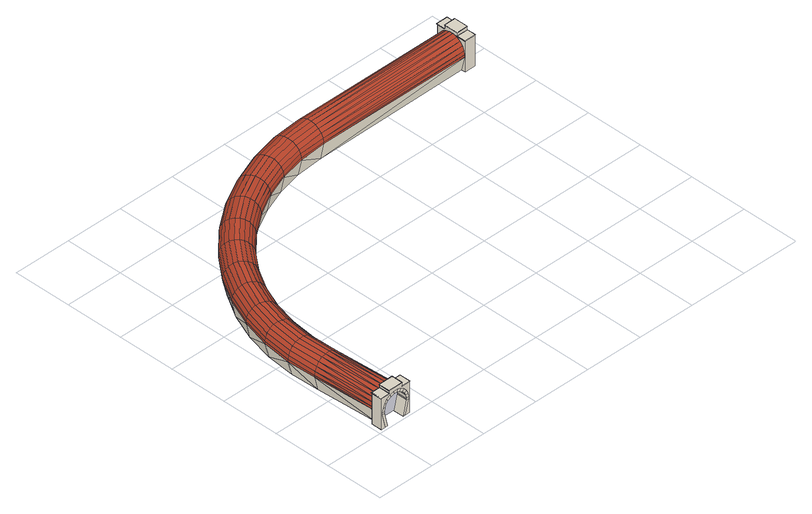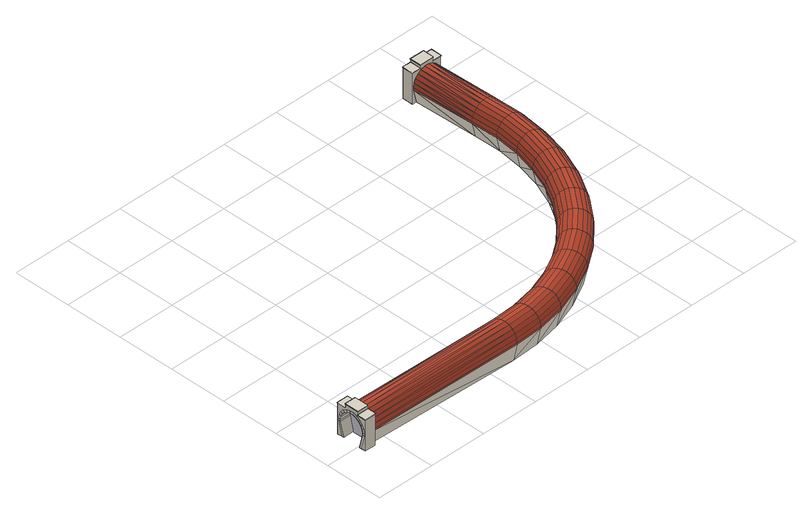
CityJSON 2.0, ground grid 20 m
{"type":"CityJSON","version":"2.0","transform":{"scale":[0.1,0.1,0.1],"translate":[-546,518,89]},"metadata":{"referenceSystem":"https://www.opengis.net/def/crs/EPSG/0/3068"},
"CityObjects":{
"tunnel1":{"type":"Tunnel","attributes":{"name":"Tunnel KIT/KHH-3"},"children":["tunnel1-1","tunnel1-2"],"geometry":[{"type":"MultiSurface","lod":"3","boundaries":[[[0,1,2]],[[2,3,0]],[[4,5,6]],[[6,7,4]],[[8,9,10,11]],[[7,8,11,4]],[[9,12,13,10]],[[12,14,15,13]],[[14,16,17,15]],[[16,18,19,17]],[[18,20,21,19]],[[20,22,23,21]],[[22,24,25,23]],[[24,26,27,25]],[[26,28,29,27]],[[28,2,1,29]],[[0,30,31]],[[31,1,0]],[[5,4,32]],[[32,4,33]],[[34,11,10]],[[11,34,35]],[[35,4,11]],[[4,35,33]],[[36,10,13]],[[10,36,34]],[[37,13,15]],[[13,37,36]],[[38,15,17]],[[15,38,37]],[[39,17,19]],[[17,39,38]],[[40,19,21]],[[19,40,39]],[[41,21,23]],[[21,41,40]],[[42,23,25]],[[23,42,41]],[[43,25,27]],[[25,43,42]],[[44,27,29]],[[27,44,43]],[[44,1,31]],[[1,44,29]],[[35,34,45,46]],[[46,45,47,48]],[[48,47,49,50]],[[50,49,51,52]],[[52,51,53,54]],[[54,53,55,56]],[[56,55,57,58]],[[58,57,59,60]],[[60,59,61,62]],[[62,61,63,64]],[[64,63,65,66]],[[66,65,67,68]],[[68,67,69,70]],[[34,36,71,45]],[[45,71,72,47]],[[47,72,73,49]],[[49,73,74,51]],[[51,74,75,53]],[[53,75,76,55]],[[55,76,77,57]],[[57,77,78,59]],[[59,78,79,61]],[[61,79,80,63]],[[63,80,81,65]],[[65,81,82,67]],[[67,82,83,69]],[[36,37,84,71]],[[71,84,85,72]],[[72,85,86,73]],[[73,86,87,74]],[[74,87,88,75]],[[75,88,89,76]],[[76,89,90,77]],[[77,90,91,78]],[[78,91,92,79]],[[79,92,93,80]],[[80,93,94,81]],[[81,94,95,82]],[[82,95,96,83]],[[37,38,97,84]],[[84,97,98,85]],[[85,98,99,86]],[[86,99,100,87]],[[87,100,101,88]],[[88,101,102,89]],[[89,102,103,90]],[[90,103,104,91]],[[91,104,105,92]],[[92,105,106,93]],[[93,106,107,94]],[[94,107,108,95]],[[95,108,109,96]],[[38,39,110,97]],[[97,110,111,98]],[[98,111,112,99]],[[99,112,113,100]],[[100,113,114,101]],[[101,114,115,102]],[[102,115,116,103]],[[103,116,117,104]],[[104,117,118,105]],[[105,118,119,106]],[[106,119,120,107]],[[107,120,121,108]],[[108,121,122,109]],[[39,40,123,110]],[[110,123,124,111]],[[111,124,125,112]],[[112,125,126,113]],[[113,126,127,114]],[[114,127,128,115]],[[115,128,129,116]],[[116,129,130,117]],[[117,130,131,118]],[[118,131,132,119]],[[119,132,133,120]],[[120,133,134,121]],[[121,134,135,122]],[[40,41,136,123]],[[123,136,137,124]],[[124,137,138,125]],[[125,138,139,126]],[[126,139,140,127]],[[127,140,141,128]],[[128,141,142,129]],[[129,142,143,130]],[[130,143,144,131]],[[131,144,145,132]],[[132,145,146,133]],[[133,146,147,134]],[[134,147,148,135]],[[41,42,149,136]],[[136,149,150,137]],[[137,150,151,138]],[[138,151,152,139]],[[139,152,153,140]],[[140,153,154,141]],[[141,154,155,142]],[[142,155,156,143]],[[143,156,157,144]],[[144,157,158,145]],[[145,158,159,146]],[[146,159,160,147]],[[147,160,161,148]],[[42,43,162,149]],[[149,162,163,150]],[[150,163,164,151]],[[151,164,165,152]],[[152,165,166,153]],[[153,166,167,154]],[[154,167,168,155]],[[155,168,169,156]],[[156,169,170,157]],[[157,170,171,158]],[[158,171,172,159]],[[159,172,173,160]],[[160,173,174,161]],[[43,44,175,162]],[[162,175,176,163]],[[163,176,177,164]],[[164,177,178,165]],[[165,178,179,166]],[[166,179,180,167]],[[167,180,181,168]],[[168,181,182,169]],[[169,182,183,170]],[[170,183,184,171]],[[171,184,185,172]],[[172,185,186,173]],[[173,186,187,174]],[[44,31,188,175]],[[175,188,189,176]],[[176,189,190,177]],[[177,190,191,178]],[[178,191,192,179]],[[179,192,193,180]],[[180,193,194,181]],[[181,194,195,182]],[[182,195,196,183]],[[183,196,197,184]],[[184,197,198,185]],[[185,198,199,186]],[[186,199,200,187]],[[188,31,30]],[[30,201,188]],[[189,188,201]],[[201,202,189]],[[190,189,202]],[[202,203,190]],[[191,190,203]],[[203,204,191]],[[192,191,204]],[[204,205,192]],[[193,192,205]],[[205,206,193]],[[194,193,206]],[[194,206,207]],[[207,208,195]],[[196,195,208]],[[195,194,207]],[[196,208,209]],[[197,196,209]],[[209,210,197]],[[210,211,198]],[[199,198,211]],[[198,197,210]],[[199,211,212]],[[200,199,212]],[[212,213,200]],[[32,33,214]],[[214,215,32]],[[216,217,218]],[[218,219,216]],[[219,218,220]],[[220,221,219]],[[221,220,222]],[[222,223,221]],[[223,222,224]],[[224,225,223]],[[225,224,226]],[[226,227,225]],[[227,226,228]],[[228,229,227]],[[229,228,230]],[[230,231,229]],[[231,230,232]],[[232,233,231]],[[233,232,234]],[[234,235,233]],[[235,234,236]],[[236,237,235]],[[237,236,238]],[[238,239,237]],[[33,35,46,214]],[[214,46,48,217]],[[217,48,50,218]],[[218,50,52,220]],[[220,52,54,222]],[[222,54,56,224]],[[224,56,58,226]],[[226,58,60,228]],[[228,60,62,230]],[[230,62,64,232]],[[232,64,66,234]],[[234,66,68,236]],[[236,68,70,238]],[[215,214,217,216]],[[2,200,213]],[[213,3,2]],[[239,238,7]],[[7,6,239]],[[9,83,12]],[[83,9,69]],[[12,96,14]],[[96,12,83]],[[14,109,16]],[[109,14,96]],[[16,122,18]],[[122,16,109]],[[20,122,135]],[[122,20,18]],[[22,135,148]],[[135,22,20]],[[24,148,161]],[[148,24,22]],[[26,161,174]],[[161,26,24]],[[28,174,187]],[[174,28,26]],[[28,200,2]],[[200,28,187]],[[8,69,9]],[[69,8,70]],[[7,70,8]],[[70,7,238]],[[3,213,212,211,210,209,208,207,206,205,204,203,202,201,30,0]],[[5,32,215,216,219,221,223,225,227,229,231,233,235,237,239,6]]],"semantics":{"surfaces":[{"type":"GroundSurface"},{"type":"WallSurface"},{"type":"RoofSurface"},{"type":"ClosureSurface"}],"values":[0,0,0,0,0,0,0,0,0,0,0,0,0,0,0,0,1,1,1,1,1,1,1,1,1,1,1,1,1,1,1,1,1,1,1,1,1,1,1,1,1,1,1,1,2,2,2,2,2,2,2,2,2,2,2,2,2,2,2,2,2,2,2,2,2,2,2,2,2,2,2,2,2,2,2,2,2,2,2,2,2,2,2,2,2,2,2,2,2,2,2,2,2,2,2,2,2,2,2,2,2,2,2,2,2,2,2,2,2,2,2,2,2,2,2,2,2,2,2,2,2,2,2,2,2,2,2,2,2,2,2,2,2,2,2,2,2,2,2,2,2,2,2,2,2,2,2,2,2,2,2,2,2,2,2,2,2,2,2,2,2,2,2,2,2,2,2,2,2,2,2,2,2,2,2,2,2,2,2,2,2,2,2,2,2,2,2,2,2,2,2,2,2,2,2,2,2,2,2,2,2,2,2,2,2,2,2,2,2,2,2,2,2,2,2,2,2,2,2,2,2,2,2,2,2,2,2,2,2,2,2,2,2,2,2,2,2,2,2,2,2,2,2,2,2,2,2,2,2,2,2,1,1,1,1,1,1,1,1,1,1,1,1,1,1,1,1,1,1,1,1,1,1,1,1,1,1,1,1,3,3]}}]},
"tunnel1-1":{"type":"TunnelInstallation","attributes":{"relationToConstruction":"outside","function":"1070"},"parents":["tunnel1"],"geometry":[{"type":"MultiSurface","lod":"3","boundaries":[[[240,241,242,243]],[[244,245,246,247]],[[241,247,246,242]],[[240,244,247,241]],[[243,245,244,240]],[[242,246,245,243]],[[248,249,250,251]],[[252,253,254,255]],[[249,255,254,250]],[[248,252,255,249]],[[251,253,252,248]],[[250,254,253,251]],[[256,257,258,259]],[[260,261,262,263]],[[257,263,262,258]],[[256,260,263,257]],[[259,261,260,256]],[[258,262,261,259]],[[32,215,216,219,221,223,225,227,229,231,233,235,237,239,6,264,265,266,267,268,269,270,271,5]],[[239,272,273,6]],[[272,239,237,274]],[[272,275,276,273]],[[6,273,276,277,278,264]],[[279,215,32,280]],[[280,281,282,279]],[[283,216,215,279]],[[280,32,5,284]],[[285,223,221,286]],[[287,231,229,288]],[[284,289,281,280]],[[5,271,290,291,289,284]],[[292,219,216,283]],[[286,221,219,292]],[[293,225,223,285]],[[294,227,225,293]],[[288,229,227,294]],[[295,233,231,287]],[[296,235,233,295]],[[274,237,235,296]],[[264,278,297,265]],[[265,297,298,266]],[[266,298,299,267]],[[267,299,300,268]],[[268,300,301,269]],[[269,301,302,270]],[[270,302,290,271]],[[287,303,304,295]],[[279,282,305,283]],[[288,306,303,287]],[[283,305,307,292]],[[296,308,309,274]],[[286,310,311,285]],[[295,304,308,296]],[[285,311,312,293]],[[293,312,313,294]],[[294,313,306,288]],[[292,307,310,286]],[[274,309,275,272]],[[277,314,315,316,317,318,319,320,321,322,323,324,325,326,327,291,290,302,301,300,299,298,297,278]],[[281,327,326,282]],[[275,314,277,276]],[[309,315,314,275]],[[308,316,315,309]],[[304,317,316,308]],[[303,318,317,304]],[[306,319,318,303]],[[313,320,319,306]],[[312,321,320,313]],[[311,322,321,312]],[[310,323,322,311]],[[307,324,323,310]],[[305,325,324,307]],[[282,326,325,305]],[[327,281,289,291]]]}]},
"tunnel1-2":{"type":"TunnelInstallation","attributes":{"relationToConstruction":"outside","function":"1070"},"parents":["tunnel1"],"geometry":[{"type":"MultiSurface","lod":"3","boundaries":[[[328,329,330,331]],[[332,333,334,335]],[[329,335,334,330]],[[328,332,335,329]],[[331,333,332,328]],[[330,334,333,331]],[[336,337,338,339]],[[340,341,342,343]],[[337,343,342,338]],[[336,340,343,337]],[[339,341,340,336]],[[338,342,341,339]],[[344,345,346,347]],[[348,349,350,351]],[[345,351,350,346]],[[344,348,351,345]],[[347,349,348,344]],[[346,350,349,347]],[[352,353,354,355,356,357,358,359,360,361,362,363,364,365,366,367,368,369,370,371,372,373,374,375]],[[365,376,377,366]],[[376,365,364,378]],[[376,379,380,377]],[[366,377,380,3,381,367]],[[382,353,352,383]],[[383,384,385,382]],[[386,354,353,382]],[[383,352,375,387]],[[388,357,356,389]],[[390,361,360,391]],[[387,392,384,383]],[[375,374,393,0,392,387]],[[394,355,354,386]],[[389,356,355,394]],[[395,358,357,388]],[[396,359,358,395]],[[391,360,359,396]],[[397,362,361,390]],[[398,363,362,397]],[[378,364,363,398]],[[367,381,399,368]],[[368,399,400,369]],[[369,400,401,370]],[[370,401,402,371]],[[371,402,403,372]],[[372,403,404,373]],[[373,404,393,374]],[[390,405,406,397]],[[382,385,407,386]],[[391,408,405,390]],[[386,407,409,394]],[[398,410,411,378]],[[389,412,413,388]],[[397,406,410,398]],[[388,413,414,395]],[[395,414,415,396]],[[396,415,408,391]],[[394,409,412,389]],[[378,411,379,376]],[[3,213,212,211,210,209,208,207,206,205,204,203,202,201,30,0,393,404,403,402,401,400,399,381]],[[384,30,201,385]],[[379,213,3,380]],[[411,212,213,379]],[[410,211,212,411]],[[406,210,211,410]],[[405,209,210,406]],[[408,208,209,405]],[[415,207,208,408]],[[414,206,207,415]],[[413,205,206,414]],[[412,204,205,413]],[[409,203,204,412]],[[407,202,203,409]],[[385,201,202,407]],[[30,384,392,0]]]}]}
},
"vertices":[
[24,41,10],[17,256,6],[95,258,8],[103,41,10],[725,1038,16],[1267,1034,29],[1267,956,29],[731,960,17],[637,954,15],[551,935,13],[530,1011,12],[626,1031,14],[469,905,12],[437,977,10],[391,864,10],[349,930,8],[320,812,9],[269,872,7],[256,751,8],[198,804,6],[202,682,7],[137,726,5],[157,606,6],[87,641,4],[124,524,6],[49,549,4],[102,439,6],[25,453,4],[92,352,7],[14,355,5],[13,41,59],[4,255,55],[1267,1046,78],[723,1050,74],[525,1022,69],[623,1043,72],[431,987,67],[342,940,65],[260,881,62],[188,811,61],[126,732,59],[75,646,57],[37,552,56],[12,455,55],[1,355,55],[525,1022,77],[623,1043,79],[525,1020,90],[623,1041,93],[527,1014,104],[624,1035,106],[529,1005,115],[625,1025,117],[532,993,123],[626,1013,125],[536,980,127],[628,999,129],[540,966,127],[630,985,129],[544,952,123],[632,971,125],[547,940,115],[634,959,117],[550,931,104],[636,949,106],[552,925,91],[637,944,93],[553,924,77],[638,942,80],[553,924,70],[638,942,72],[430,987,74],[431,985,88],[433,980,101],[437,971,113],[441,960,121],[447,947,125],[453,934,125],[459,921,121],[464,910,113],[468,901,102],[471,896,89],[472,894,75],[472,894,68],[342,940,72],[342,938,86],[345,933,99],[350,925,110],[356,915,118],[364,903,123],[371,891,123],[379,879,119],[385,868,111],[391,860,100],[394,855,87],[396,853,74],[396,853,66],[260,881,70],[261,880,84],[265,875,97],[271,868,108],[278,858,116],[287,847,121],[296,836,121],[305,826,117],[314,816,109],[320,809,98],[324,804,85],[326,803,72],[326,803,64],[188,811,68],[189,810,82],[193,806,95],[200,800,106],[209,791,115],[219,782,119],[230,772,119],[240,763,115],[249,755,108],[257,748,97],[262,744,84],[263,743,70],[264,743,62],[126,732,67],[127,731,80],[132,728,94],[139,722,105],[149,716,113],[161,708,117],[173,699,118],[184,692,114],[195,685,106],[203,679,95],[208,676,82],[210,675,69],[210,675,61],[75,645,65],[76,645,79],[82,642,92],[90,638,103],[101,632,112],[113,626,116],[126,620,116],[139,613,113],[150,608,105],[159,604,94],[164,601,81],[166,600,67],[167,600,60],[37,552,64],[38,552,78],[44,550,91],[53,547,102],[64,543,110],[77,539,115],[91,534,115],[104,530,111],[116,526,104],[125,523,93],[131,521,80],[134,520,66],[134,520,59],[12,455,63],[14,455,77],[19,454,90],[28,452,101],[40,450,110],[54,447,114],[68,444,114],[82,442,111],[94,440,103],[104,438,92],[110,437,79],[112,437,66],[112,437,58],[1,355,63],[2,355,76],[8,355,90],[17,354,101],[29,354,109],[43,353,114],[58,352,114],[72,352,110],[84,351,103],[94,351,92],[100,351,79],[103,351,65],[103,351,58],[3,255,62],[5,255,76],[11,256,89],[20,256,101],[32,256,109],[46,256,113],[60,257,114],[74,257,110],[87,258,102],[97,258,92],[103,258,79],[105,258,65],[105,258,57],[13,41,67],[15,41,81],[21,41,94],[30,41,105],[42,41,113],[56,41,117],[71,41,117],[85,41,113],[97,41,105],[107,41,94],[113,41,81],[115,41,67],[115,41,59],[723,1050,82],[1267,1046,86],[1267,1044,100],[723,1048,95],[723,1042,108],[1267,1038,113],[723,1032,119],[1267,1028,124],[724,1020,127],[1267,1016,132],[725,1006,132],[1267,1002,136],[726,992,132],[1267,988,136],[727,978,127],[1267,974,132],[728,966,120],[1267,961,124],[729,956,109],[1267,952,113],[730,950,95],[1267,946,100],[730,948,82],[1267,944,86],[730,948,74],[1267,944,78],
[1305,940,137],[1305,940,138],[1265,940,138],[1265,940,137],[1305,971,137],[1265,971,137],[1265,971,138],[1305,971,138],[1305,1019,137],[1305,1019,138],[1265,1019,138],[1265,1019,137],[1305,1050,137],[1265,1050,137],[1265,1050,138],[1305,1050,138],[1305,970,149],[1305,970,150],[1265,970,150],[1265,970,149],[1305,1020,149],[1265,1020,149],[1265,1020,150],[1305,1020,150],[1267,941,29],[1267,941,137],[1267,971,137],[1267,971,149],[1267,1019,149],[1267,1019,137],[1267,1049,137],[1267,1049,29],[1267,953,79],[1267,965,29],[1267,953,85],[1304,953,79],[1304,965,29],[1304,956,29],[1304,941,29],[1267,1037,85],[1267,1037,79],[1304,1037,79],[1304,1037,85],[1267,1035,97],[1267,1025,29],[1267,1012,123],[1267,1022,117],[1267,967,117],[1267,977,123],[1304,1025,29],[1304,1049,29],[1304,1034,29],[1267,1030,108],[1267,1001,127],[1267,989,127],[1267,960,108],[1267,955,97],[1304,941,137],[1304,971,137],[1304,971,149],[1304,1019,149],[1304,1019,137],[1304,1049,137],[1304,967,117],[1304,960,108],[1304,1035,97],[1304,977,123],[1304,1030,108],[1304,955,97],[1304,953,85],[1304,1022,117],[1304,1012,123],[1304,1001,127],[1304,989,127],[1304,944,78],[1304,944,86],[1304,946,100],[1304,952,113],[1304,961,124],[1304,974,132],[1304,988,136],[1304,1002,136],[1304,1016,132],[1304,1028,124],[1304,1038,113],[1304,1044,100],[1304,1046,86],[1304,1046,78],
[119,42,118],[119,42,119],[119,3,119],[119,3,118],[88,42,118],[88,3,118],[88,3,119],[88,42,119],[40,42,118],[40,42,119],[40,3,119],[40,3,118],[8,42,118],[8,3,118],[8,3,119],[8,42,119],[89,42,130],[89,42,131],[89,3,131],[89,3,130],[38,42,130],[38,3,130],[38,3,131],[38,42,131],[13,4,59],[13,4,67],[15,4,81],[21,4,94],[30,4,105],[42,4,113],[56,4,117],[71,4,117],[85,4,113],[97,4,105],[107,4,94],[113,4,81],[115,4,67],[115,4,59],[103,4,10],[118,4,10],[118,4,118],[88,4,118],[88,4,130],[40,4,130],[40,4,118],[10,4,118],[10,4,10],[24,4,10],[106,4,60],[94,4,10],[106,4,66],[106,41,60],[94,41,10],[118,41,10],[22,4,66],[22,4,60],[22,41,60],[22,41,66],[23,4,78],[34,4,10],[46,4,104],[36,4,98],[91,4,98],[81,4,104],[34,41,10],[10,41,10],[28,4,89],[58,4,108],[70,4,108],[99,4,89],[104,4,78],[118,41,118],[88,41,118],[88,41,130],[40,41,130],[40,41,118],[10,41,118],[91,41,98],[99,41,89],[23,41,78],[81,41,104],[28,41,89],[104,41,78],[106,41,66],[36,41,98],[46,41,104],[58,41,108],[70,41,108]
]}
